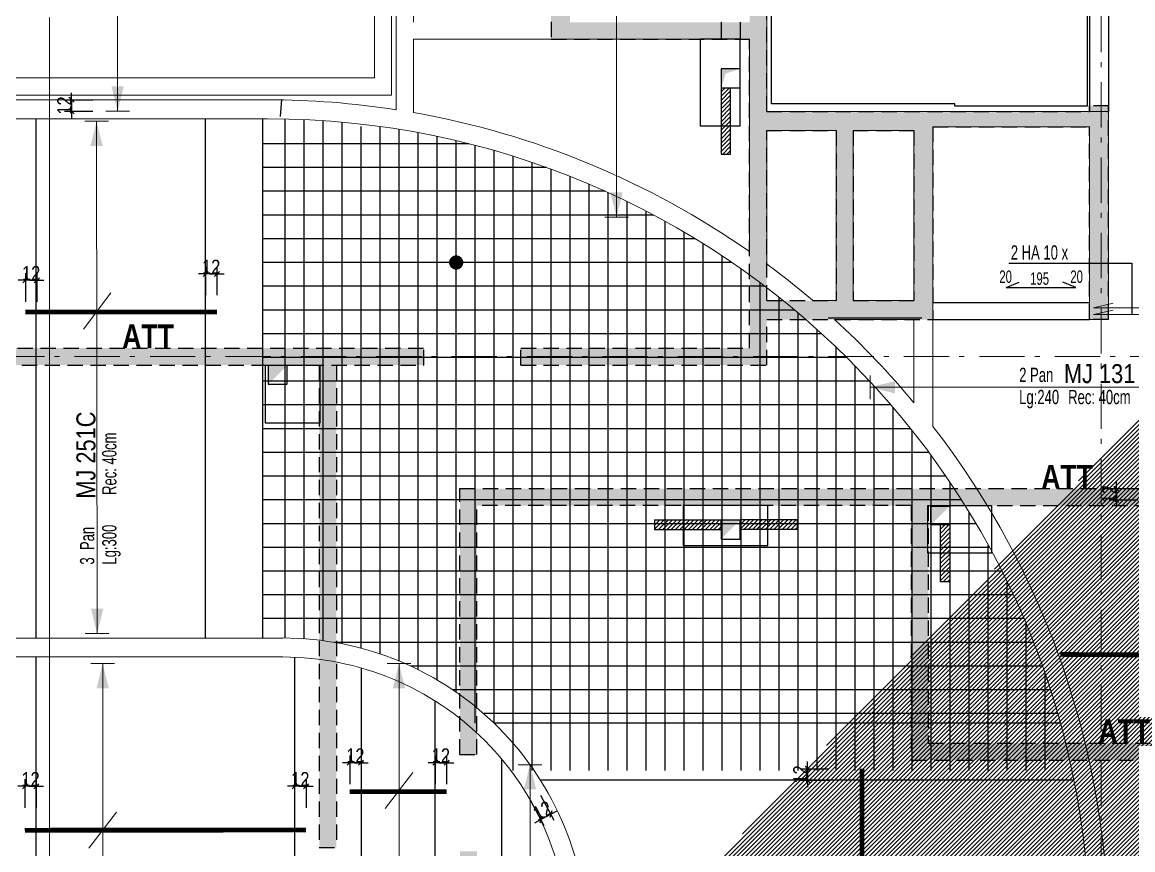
# Model space of a CAD drawing. Header units: centimetres. Extents: x 29921 to 42652, y -19090 to -11306.
# Drawn here: x 37809 to 38978, y -15314 to -14443 of the extents above; entities that cross this region are included whole.
import ezdxf
from ezdxf.enums import TextEntityAlignment as Align

# ---------------------------------------------------------------- set-up
doc = ezdxf.new("R2010")
doc.units = ezdxf.units.CM
doc.header["$LTSCALE"] = 25.4
doc.header["$PDMODE"] = 1
doc.header["$PDSIZE"] = -2
doc.linetypes.add('CACHEX2', pattern=[19.05, 12.7, -6.35])
doc.linetypes.add('Style de ligne -6', pattern=[1.04164, 0.625, -0.20828, 0.06943, -0.13893])
for name, color, linetype in [('01_ARMA_INF', 50, 'Continuous'), ('01_linteaux', 2, 'Continuous'), ('01_murs_sup', 2, 'CACHEX2'), ('01_poch_murs', 253, 'Continuous'), ('01_resv', 32, 'Continuous'), ('01_texte', 230, 'Continuous'), ('AA_COTES', 2, 'Continuous')]:
    doc.layers.add(name, color=color, linetype=linetype)
for name, color, linetype, lineweight in [('01_murs_coup', 5, 'Continuous', 60), ('01_résv', 32, 'Continuous', 9), ('B Général', 7, 'Continuous', 5)]:
    doc.layers.add(name, color=color, linetype=linetype, lineweight=lineweight)
doc.styles.add('PATIO', font='ARIALN.TTF')
doc.styles.add('STYLE2', font='ARIALN.TTF')
doc.styles.add('Titre', font='ariblk.ttf')
doc.dimstyles.new('JB50', dxfattribs={"dimscale": 0.1, "dimtxt": 150, "dimasz": 15, "dimexe": 0.1, "dimexo": 0.1, "dimgap": 0.09, "dimtad": 1, "dimdec": 1, "dimdsep": 46, "dimtxsty": 'STYLE2', "dimblk1": 'BOND_G', "dimblk2": 'BOND_D', "dimsah": 1, "dimcen": 1.5, "dimdle": 0.01, "dimse1": 1, "dimse2": 1, "dimclrd": 4, "dimclre": 2, "dimclrt": 6, "dimazin": 2, "dimtfac": 2.333333, "dimtdec": 1, "dimtix": 1, "dimtmove": 2, "dimatfit": 3, "dimldrblk": 'BOND_G', "dimfxl": 1, "dimtolj": 1, "dimtzin": 0, "dimarcsym": 0})
pattern_1 = [(135, (-1376.8596, -4351.756), (-11.2253202, 9e-16), [7.9375, -7.9375])]

# ---------------------------------------------------------------- blocks, each defined once
blk = doc.blocks.new('BOND_G')
at = {"layer": 'AA_COTES', "color": 0}
for p, q in [((0, -5), (0, 15)), ((5, 0), (-5, 0)), ((1.77, 1.77), (-1.77, -1.77))]:
    blk.add_line(p, q, dxfattribs=at)
blk = doc.blocks.new('BOND_D')
at = {"layer": 'AA_COTES', "color": 0}
for p, q in [((5, 0), (-5, 0)), ((-1.77, -1.77), (1.77, 1.77)), ((0, 5), (0, -15))]:
    blk.add_line(p, q, dxfattribs=at)
blk = doc.blocks.new('*D12')
at = {"color": 4, "lineweight": -2, "transparency": 16777216}
for p, q in [((38960.6, -14932.1), (38960.6, -14930.6)), ((38960.6, -14933.6), (38960.6, -14945.6)), ((38960.6, -14947.1), (38960.6, -14948.6))]:
    blk.add_line(p, q, dxfattribs=at)
at = {"layer": 'Defpoints', "color": 0, "transparency": 16777216}
for p in [(38971.2, -14933.6), (38960.6, -14945.6), (38973.7, -14945.6)]:
    blk.add_point(p, dxfattribs=at)
at = {"color": 4, "lineweight": -2, "transparency": 16777216, "xscale": 1.5, "yscale": 1.5, "zscale": 1.5}
for name, p, rotation in [('BOND_G', (38960.6, -14933.6), 270), ('BOND_D', (38960.6, -14945.6), 90)]:
    blk.add_blockref(name, p, dxfattribs=dict(at, rotation=rotation))
at = {"color": 6, "transparency": 16777216, "insert": (38953.1, -14939.6), "char_height": 15, "attachment_point": 5, "rotation": 90, "style": 'STYLE2'}
blk.add_mtext('\\A1;12', dxfattribs=at)
blk = doc.blocks.new('*D23')
at = {"color": 4, "lineweight": -2, "transparency": 16777216}
for p, q in [((37810.6, -14714.3), (37809.1, -14714.3)), ((37824.1, -14714.3), (37812.1, -14714.3)), ((37825.6, -14714.3), (37827.1, -14714.3))]:
    blk.add_line(p, q, dxfattribs=at)
at = {"layer": 'Defpoints', "color": 0, "transparency": 16777216}
for p in [(37812.1, -14539.4), (37812.1, -14714.3), (37824.1, -14715)]:
    blk.add_point(p, dxfattribs=at)
at = {"color": 4, "lineweight": -2, "transparency": 16777216, "xscale": 1.5, "yscale": 1.5, "zscale": 1.5}
blk.add_blockref('BOND_D', (37812.1, -14714.3), dxfattribs=at)
at = {"color": 4, "lineweight": -2, "transparency": 16777216, "xscale": 1.5, "yscale": 1.5, "zscale": 1.5, "rotation": 180}
blk.add_blockref('BOND_G', (37824.1, -14714.3), dxfattribs=at)
at = {"color": 6, "transparency": 16777216, "insert": (37818.1, -14706.8), "char_height": 15, "attachment_point": 5, "style": 'STYLE2'}
blk.add_mtext('\\A1;12', dxfattribs=at)
blk = doc.blocks.new('*D24')
at = {"color": 4, "lineweight": -2, "transparency": 16777216}
for p, q in [((37810, -15247.1), (37808.5, -15247.1)), ((37823.5, -15247.1), (37811.5, -15247.1)), ((37825, -15247.1), (37826.5, -15247.1))]:
    blk.add_line(p, q, dxfattribs=at)
at = {"layer": 'Defpoints', "color": 0, "transparency": 16777216}
for p in [(37811.5, -15072.3), (37811.5, -15247.1), (37823.5, -15247.8)]:
    blk.add_point(p, dxfattribs=at)
at = {"color": 4, "lineweight": -2, "transparency": 16777216, "xscale": 1.5, "yscale": 1.5, "zscale": 1.5}
blk.add_blockref('BOND_D', (37811.5, -15247.1), dxfattribs=at)
at = {"color": 4, "lineweight": -2, "transparency": 16777216, "xscale": 1.5, "yscale": 1.5, "zscale": 1.5, "rotation": 180}
blk.add_blockref('BOND_G', (37823.5, -15247.1), dxfattribs=at)
at = {"color": 6, "transparency": 16777216, "insert": (37817.5, -15239.6), "char_height": 15, "attachment_point": 5, "style": 'STYLE2'}
blk.add_mtext('\\A1;12', dxfattribs=at)
blk = doc.blocks.new('*D25')
at = {"color": 4, "lineweight": -2, "transparency": 16777216}
for p, q in [((38094, -15247.1), (38092.5, -15247.1)), ((38107.5, -15247.1), (38095.5, -15247.1)), ((38109, -15247.1), (38110.5, -15247.1))]:
    blk.add_line(p, q, dxfattribs=at)
at = {"layer": 'Defpoints', "color": 0, "transparency": 16777216}
for p in [(38107.5, -15072.1), (38095.5, -15247.1), (38095.5, -15254.4)]:
    blk.add_point(p, dxfattribs=at)
at = {"color": 4, "lineweight": -2, "transparency": 16777216, "xscale": 1.5, "yscale": 1.5, "zscale": 1.5}
blk.add_blockref('BOND_D', (38095.5, -15247.1), dxfattribs=at)
at = {"color": 4, "lineweight": -2, "transparency": 16777216, "xscale": 1.5, "yscale": 1.5, "zscale": 1.5, "rotation": 180}
blk.add_blockref('BOND_G', (38107.5, -15247.1), dxfattribs=at)
at = {"color": 6, "transparency": 16777216, "insert": (38101.5, -15239.6), "char_height": 15, "attachment_point": 5, "style": 'STYLE2'}
blk.add_mtext('\\A1;12', dxfattribs=at)
blk = doc.blocks.new('*D47')
at = {"color": 4, "lineweight": -2, "transparency": 16777216}
for p, q in [((37860.6, -14522.7), (37860.6, -14521.2)), ((37860.6, -14524.2), (37860.6, -14536.2)), ((37860.6, -14537.7), (37860.6, -14539.2))]:
    blk.add_line(p, q, dxfattribs=at)
at = {"layer": 'Defpoints', "color": 0, "transparency": 16777216}
for p in [(37885.6, -14524.2), (37860.6, -14536.2), (37896.7, -14536.2)]:
    blk.add_point(p, dxfattribs=at)
at = {"color": 4, "lineweight": -2, "transparency": 16777216, "xscale": 1.5, "yscale": 1.5, "zscale": 1.5}
for name, p, rotation in [('BOND_G', (37860.6, -14524.2), 270), ('BOND_D', (37860.6, -14536.2), 90)]:
    blk.add_blockref(name, p, dxfattribs=dict(at, rotation=rotation))
at = {"color": 6, "transparency": 16777216, "insert": (37853.1, -14530.2), "char_height": 15, "attachment_point": 5, "rotation": 90, "style": 'STYLE2'}
blk.add_mtext('\\A1;12', dxfattribs=at)
blk = doc.blocks.new('*D89')
at = {"color": 4, "lineweight": -2, "transparency": 16777216}
for p, q in [((38635.5, -15227.1), (38635.5, -15225.6)), ((38635.5, -15228.6), (38635.5, -15240.6)), ((38635.5, -15242.1), (38635.5, -15243.6))]:
    blk.add_line(p, q, dxfattribs=at)
at = {"layer": 'Defpoints', "color": 0, "transparency": 16777216}
for p in [(38692.7, -15228.6), (38635.5, -15240.6), (38692.7, -15240.6)]:
    blk.add_point(p, dxfattribs=at)
at = {"color": 4, "lineweight": -2, "transparency": 16777216, "xscale": 1.5, "yscale": 1.5, "zscale": 1.5}
for name, p, rotation in [('BOND_G', (38635.5, -15228.6), 270), ('BOND_D', (38635.5, -15240.6), 90)]:
    blk.add_blockref(name, p, dxfattribs=dict(at, rotation=rotation))
at = {"color": 6, "transparency": 16777216, "insert": (38627.9, -15234.6), "char_height": 15, "attachment_point": 5, "rotation": 90, "style": 'STYLE2'}
blk.add_mtext('\\A1;12', dxfattribs=at)
blk = doc.blocks.new('*D91')
at = {"color": 4, "lineweight": -2, "transparency": 16777216}
for p, q in [((38354.7, -15282.2), (38365.3, -15276.5)), ((38366.6, -15275.8), (38367.9, -15275.1)), ((38353.4, -15282.9), (38352, -15283.6))]:
    blk.add_line(p, q, dxfattribs=at)
at = {"layer": 'Defpoints', "color": 0, "transparency": 16777216}
for p in [(38358.8, -15264.4), (38348.2, -15270.1), (38365.3, -15276.5)]:
    blk.add_point(p, dxfattribs=at)
at = {"color": 4, "lineweight": -2, "transparency": 16777216, "xscale": 1.5, "yscale": 1.5, "zscale": 1.5}
for name, p, rotation in [('BOND_D', (38365.3, -15276.5), 208.0291466575896), ('BOND_G', (38354.7, -15282.2), 28.0291466575896)]:
    blk.add_blockref(name, p, dxfattribs=dict(at, rotation=rotation))
at = {"color": 6, "transparency": 16777216, "insert": (38356.4, -15272.7), "char_height": 15, "attachment_point": 5, "rotation": 28.0291, "style": 'STYLE2'}
blk.add_mtext('\\A1;12', dxfattribs=at)
blk = doc.blocks.new('*D93')
at = {"color": 4, "lineweight": -2, "transparency": 16777216}
for p, q in [((38152, -15222.2), (38150.5, -15222.2)), ((38165.5, -15222.2), (38153.5, -15222.2)), ((38167, -15222.2), (38168.5, -15222.2))]:
    blk.add_line(p, q, dxfattribs=at)
at = {"layer": 'Defpoints', "color": 0, "transparency": 16777216}
for p in [(38153.5, -15047.3), (38153.5, -15222.2), (38165.5, -15222.9)]:
    blk.add_point(p, dxfattribs=at)
at = {"color": 4, "lineweight": -2, "transparency": 16777216, "xscale": 1.5, "yscale": 1.5, "zscale": 1.5}
blk.add_blockref('BOND_D', (38153.5, -15222.2), dxfattribs=at)
at = {"color": 4, "lineweight": -2, "transparency": 16777216, "xscale": 1.5, "yscale": 1.5, "zscale": 1.5, "rotation": 180}
blk.add_blockref('BOND_G', (38165.5, -15222.2), dxfattribs=at)
at = {"color": 6, "transparency": 16777216, "insert": (38159.5, -15214.7), "char_height": 15, "attachment_point": 5, "style": 'STYLE2'}
blk.add_mtext('\\A1;12', dxfattribs=at)
blk = doc.blocks.new('*D94')
at = {"color": 4, "lineweight": -2, "transparency": 16777216}
for p, q in [((38242, -15222.2), (38240.5, -15222.2)), ((38255.5, -15222.2), (38243.5, -15222.2)), ((38257, -15222.2), (38258.5, -15222.2))]:
    blk.add_line(p, q, dxfattribs=at)
at = {"layer": 'Defpoints', "color": 0, "transparency": 16777216}
for p in [(38243.5, -15222.2), (38243.5, -15227.5), (38255.5, -15227.5)]:
    blk.add_point(p, dxfattribs=at)
at = {"color": 4, "lineweight": -2, "transparency": 16777216, "xscale": 1.5, "yscale": 1.5, "zscale": 1.5}
blk.add_blockref('BOND_D', (38243.5, -15222.2), dxfattribs=at)
at = {"color": 4, "lineweight": -2, "transparency": 16777216, "xscale": 1.5, "yscale": 1.5, "zscale": 1.5, "rotation": 180}
blk.add_blockref('BOND_G', (38255.5, -15222.2), dxfattribs=at)
at = {"color": 6, "transparency": 16777216, "insert": (38249.5, -15214.7), "char_height": 15, "attachment_point": 5, "style": 'STYLE2'}
blk.add_mtext('\\A1;12', dxfattribs=at)
blk = doc.blocks.new('*D103')
at = {"color": 4, "lineweight": -2, "transparency": 16777216}
for p, q in [((38000.2, -14707.6), (37998.7, -14707.6)), ((38013.7, -14707.6), (38001.7, -14707.6)), ((38015.2, -14707.6), (38016.7, -14707.6))]:
    blk.add_line(p, q, dxfattribs=at)
at = {"layer": 'Defpoints', "color": 0, "transparency": 16777216}
for p in [(38001.7, -14707.6), (38001.7, -14708.6), (38013.7, -14708.6)]:
    blk.add_point(p, dxfattribs=at)
at = {"color": 4, "lineweight": -2, "transparency": 16777216, "xscale": 1.5, "yscale": 1.5, "zscale": 1.5}
blk.add_blockref('BOND_D', (38001.7, -14707.6), dxfattribs=at)
at = {"color": 4, "lineweight": -2, "transparency": 16777216, "xscale": 1.5, "yscale": 1.5, "zscale": 1.5, "rotation": 180}
blk.add_blockref('BOND_G', (38013.7, -14707.6), dxfattribs=at)
at = {"color": 6, "transparency": 16777216, "insert": (38007.7, -14700.1), "char_height": 15, "attachment_point": 5, "style": 'STYLE2'}
blk.add_mtext('\\A1;12', dxfattribs=at)

msp = doc.modelspace()

# ---------------------------------------------------------------- hatches: boundary and pattern name
at = {"layer": '01_murs_sup'}
h = msp.add_hatch(dxfattribs=at)
h.set_pattern_fill('DASH', color=256, scale=2.5, angle=135)
h.set_pattern_definition(pattern_1)
h.paths.add_polyline_path([(38178.58, -13671.44), (38173.7, -13656.19, 0.053996), (37933.23, -13774.64), (37942.35, -13787.8, -0.0537335)])
h.paths.add_polyline_path([(37779.47, -13911.19, -0.0212749), (37860.14, -13844.74), (37851.02, -13831.57, 0.0228439), (37763.47, -13904.08), (37763.47, -14117.54), (37779.47, -14117.54)])
h.paths.add_polyline_path([(39133.48, -13581.57), (38657.44, -13581.57), (38657.44, -13597.57), (39117.48, -13597.57), (39117.48, -13641.58), (39133.48, -13641.58)])
h.paths.add_polyline_path([(39446.48, -13976.58), (39133.48, -13976.58), (39133.48, -13941.58), (39117.48, -13941.58), (39117.48, -14377.56), (39069.48, -14377.56), (39069.48, -14397.56), (39117.48, -14397.56), (39117.48, -14785.56), (39082.48, -14785.56), (39082.48, -14803.56), (39495.48, -14803.56), (39495.48, -14785.56), (39135.47, -14785.56), (39135.47, -13992.58), (39430.48, -13992.58), (39430.48, -14049.58), (39446.48, -14049.58)])
h = msp.add_hatch(dxfattribs=at)
h.set_pattern_fill('DASH', color=256, scale=2.5, angle=135)
h.set_pattern_definition(pattern_1)
h.paths.add_polyline_path([(38385.48, -13615.73, -0.0351438), (38557.04, -13597.57), (38557.04, -13590.51), (38556.88, -13581.57, 0.0587084), (38268.95, -13625.72), (38273.83, -13640.97, -0.0191623), (38365.48, -13619.45), (38365.48, -14460.51), (38574.48, -14460.51), (38574.48, -14785.56), (38333.48, -14785.56), (38333.48, -14803.56), (38592.48, -14803.56), (38592.48, -14755.56), (38767.48, -14755.56), (38767.48, -14552.56), (38932.48, -14552.56), (38932.48, -14755.56), (38952.48, -14755.56), (38952.48, -14530.56), (38932.48, -14530.56), (38932.48, -14536.56), (38592.48, -14536.56), (38592.48, -14196.56), (38932.48, -14196.56), (38932.48, -14397.56), (38967.48, -14397.56), (38967.48, -14377.56), (38952.48, -14377.56), (38952.48, -14176.56), (38574.48, -14176.56), (38574.48, -14442.51), (38385.48, -14442.51)])
h.paths.add_polyline_path([(38665.48, -14556.56), (38665.48, -14735.56), (38592.48, -14735.56), (38592.48, -14556.56)], flags=16)
h.paths.add_polyline_path([(38747.48, -14556.56), (38747.48, -14735.56), (38683.48, -14735.56), (38683.48, -14556.56)], flags=16)
h.paths.add_polyline_path([(39519.48, -14176.56), (39446.48, -14176.56), (39446.48, -14149.58), (39430.48, -14149.58), (39430.48, -14192.56), (39519.48, -14192.56)])
h.paths.add_polyline_path([(39794.48, -14176.56), (39619.48, -14176.56), (39619.48, -14192.56), (39794.48, -14192.56)], flags=17)
h.paths.add_polyline_path([(40140.48, -13976.56), (40124.48, -13976.56), (40124.48, -14176.56), (39994.48, -14176.56), (39994.48, -14192.56), (40124.48, -14192.56), (40124.48, -14785.56), (39597.48, -14785.56), (39597.48, -14803.56), (40140.48, -14803.56)])
h = msp.add_hatch(dxfattribs=at)
h.set_pattern_fill('DASH', color=256, scale=2.5, angle=135)
h.set_pattern_definition(pattern_1)
h.paths.add_polyline_path([(37779.47, -14417.54), (37763.47, -14417.54), (37763.47, -14517.54), (37779.47, -14517.54)])
h.paths.add_polyline_path([(37779.47, -14617.54), (37763.47, -14617.54), (37763.47, -14785.56), (37330.68, -14785.56), (37379.44, -14623.13), (37364.11, -14618.53), (37274.08, -14918.45), (37289.41, -14923.05), (37325.28, -14803.56), (37453.44, -14803.56), (37469.44, -14803.56), (38121.48, -14803.56), (38121.48, -15311.56), (38139.48, -15311.56), (38139.48, -14803.56), (38231.48, -14803.56), (38231.48, -14785.56), (37779.47, -14785.56)])
h = msp.add_hatch(dxfattribs=at)
h.set_pattern_fill('DASH', color=256, scale=2.5, angle=135)
h.set_pattern_definition(pattern_1)
h.paths.add_polyline_path([(39364.88, -14933.56), (38269.48, -14933.56), (38269.48, -15213.56), (38287.48, -15213.56), (38287.48, -14951.56), (38744.48, -14951.56), (38744.48, -15219.56), (39117.48, -15219.56), (39117.48, -15544.56), (39054.48, -15544.56), (39054.48, -15560.56), (39117.48, -15560.56), (39117.48, -15768.57), (39133.48, -15768.57), (39133.48, -15560.56), (39341.48, -15560.56), (39341.48, -15544.56), (39135.48, -15544.56), (39135.48, -15201.56), (38762.48, -15201.56), (38762.48, -14951.56), (39364.88, -14951.56)])
h.paths.add_polyline_path([(38287.48, -15315.56), (38269.48, -15315.56), (38269.48, -15857.46), (38139.48, -15857.46), (38139.48, -15820.56), (38121.48, -15820.56), (38121.48, -15875.46), (38269.48, -15875.46), (38269.48, -16233.54), (38076.48, -16233.8), (38076.48, -16249.8), (38269.48, -16249.54), (38269.48, -16509.54), (38856.48, -16509.54), (38856.48, -16293.56), (38840.48, -16293.56), (38840.48, -16493.54), (38287.48, -16493.54)])
h.paths.add_polyline_path([(38856.48, -15560.56), (38954.48, -15560.56), (38954.48, -15544.56), (38840.48, -15544.56), (38745.95, -15544.56), (38745.95, -15560.56), (38840.48, -15560.56), (38840.48, -15593.56), (38856.48, -15593.56)], flags=17)
at = {"layer": '01_résv'}
h = msp.add_hatch(dxfattribs=at)
h.set_pattern_fill('ANSI31', color=256)
h.set_pattern_definition([(45, (33932.1135, -19078.7956), (-2.245064, 2.245064), [])])
h.paths.add_polyline_path([(40172.39, -15042.56), (40172.39, -15072.59), (40182.39, -15072.59), (40182.39, -15042.62)], flags=17)
h.paths.add_polyline_path([(38544.12, -14511.48), (38544.12, -14581.48), (38554.12, -14581.48), (38554.12, -14511.48)])
h.paths.add_polyline_path([(38775.31, -14971.93), (38775.71, -15031.93), (38785.71, -15031.93), (38785.31, -14971.93)], flags=17)
h.paths.add_polyline_path([(38544.85, -14966.84), (38474.85, -14966.84), (38474.85, -14976.84), (38544.85, -14976.84)], flags=17)
h.paths.add_polyline_path([(38564.85, -14966.84), (38624.85, -14966.84), (38624.85, -14976.84), (38564.85, -14976.84)], flags=17)
h.paths.add_polyline_path([(37763.92, -15769.56), (37763.92, -15709.56), (37773.92, -15709.56), (37773.92, -15769.56)], flags=17)
h.paths.add_polyline_path([(38495.18, -14432.47), (38435.18, -14432.47), (38435.18, -14422.47), (38495.18, -14422.47)])
edge = h.paths.add_edge_path()
edge.add_line((40778.06, -15120.54), (40818.06, -15120.54))
edge.add_line((40818.06, -15120.54), (40846.67, -15148.83))
edge.add_line((40846.67, -15148.83), (40849.82, -15145.68))
edge.add_line((40849.82, -15145.68), (40853.18, -15142.31))
edge.add_line((40853.18, -15142.31), (40853.74, -15141.76))
edge.add_line((40853.74, -15141.76), (40819.08, -15107.1))
edge.add_line((40778.4, -15120.54), (40778.4, -15110.54))
edge.add_line((40778.4, -15110.54), (40822.52, -15110.54))
edge.add_line((40170.1, -14687.41), (40170, -14687.41))
edge.add_line((40170, -14687.41), (40170.02, -14664.36))
edge.add_line((40170.02, -14664.36), (40180.02, -14664.36))
edge.add_line((40180.02, -14664.36), (40180.12, -14694.4))
edge.add_line((40180.12, -14694.4), (40170, -14694.34))
edge.add_line((39147.25, -14687.41), (39147.15, -14687.41))
edge.add_line((39147.15, -14687.41), (39147.15, -14657.41))
edge.add_line((39147.15, -14657.41), (39157.15, -14657.41))
edge.add_line((39157.15, -14657.41), (39157.15, -14687.41))
edge.add_line((39157.15, -14687.41), (39147.15, -14687.41))
edge.add_line((37455.95, -16464.54), (37539.35, -16464.56))
edge.add_line((37539.35, -16464.56), (37539.75, -16474.52))
edge.add_line((37539.75, -16474.52), (37459.74, -16474.5))
edge.add_line((37459.74, -16474.5), (37459.34, -16467.9))
h.paths.add_polyline_path([(40853.92, -14589.64), (40846.85, -14582.57), (40818.16, -14610.86), (40778.16, -14610.86), (40778.16, -14620.86), (40822.3, -14620.86)])

# ---------------------------------------------------------------- linework, layer by layer
at = {"layer": '01_ARMA_INF', "linetype": 'Continuous', "lineweight": 0, "const_width": 5, "flags": 128}
for points in [[(37812.13, -14747.77), (38013.73, -14747.66)], [(38901.44, -15108.22), (39129.48, -15109.54)], [(38692.75, -15521.52), (38692.72, -15228.59)], [(38153.48, -15252.69), (38255.48, -15252.63)], [(37811.46, -15293.32), (38107.48, -15293.18)]]:
    msp.add_lwpolyline(points, dxfattribs=at)
at = {"layer": '01_linteaux'}
for p, q in [((38932.48, -14403.56), (38932.48, -14536.56)), ((38952.48, -14403.56), (38952.48, -14536.56)), ((37823.46, -15090.92), (37823.46, -14544.23)), ((38001.73, -15090.67), (38001.73, -14544.23)), ((38061.73, -14543.76), (38061.73, -15090.45)), ((38767.48, -14737.56), (38932.48, -14737.56)), ((38767.48, -14755.56), (38932.48, -14755.56)), ((37823.46, -15542.56), (37823.46, -15110.92)), ((38095.48, -15111.16), (38095.48, -15542.56)), ((38165.48, -15122.35), (38165.48, -15542.56)), ((38243.48, -15542.56), (38243.48, -15157.16)), ((38901.58, -15180.56), (38305.58, -15180.56)), ((38313.48, -15542.56), (38313.48, -15218.32)), ((38915.78, -15240.56), (38354.35, -15240.56))]:
    msp.add_line(p, q, dxfattribs=at)
at = {"layer": '01_linteaux', "linetype": 'Continuous', "flags": 128}
msp.add_lwpolyline([(38790.48, -14531.06), (38790.48, -14528.31), (38597.48, -14528.31), (38597.48, -14201.56), (38927.23, -14201.56), (38927.23, -14397.21), (38929.98, -14397.21), (38929.98, -14531.06)], close=True, dxfattribs=at)
at = {"layer": '01_murs_coup', "linetype": 'Continuous', "lineweight": 18}
for p, q in [((38220.51, -14442.51), (38220.51, -14060.23)), ((38220.51, -14442.51), (38220.51, -14060.23)), ((38197.46, -14083.23), (38197.46, -14519.23)), ((38202.51, -14534.66), (38202.51, -14078.23)), ((38179.46, -14101.23), (38179.46, -14501.23)), ((38592.48, -14536.56), (38592.48, -14196.56)), ((38220.51, -14460.51), (38574.48, -14460.51)), ((38220.51, -14534.57), (38220.51, -14460.51)), ((38220.51, -14537.64), (38220.51, -14460.51)), ((38574.48, -14684.09), (38574.48, -14460.51)), ((38179.46, -14501.23), (37779.46, -14501.23)), ((38197.46, -14519.23), (37763.46, -14519.23)), ((38066.98, -14524.23), (37763.46, -14524.23)), ((38066.98, -14544.23), (37783.46, -14544.23)), ((38592.48, -14536.56), (38952.48, -14536.56)), ((38952.48, -14755.56), (38952.48, -14536.56)), ((38767.48, -14552.56), (38767.48, -14868.06)), ((38767.48, -14552.56), (38932.48, -14552.56)), ((38932.48, -14755.56), (38932.48, -14552.56)), ((38592.48, -14697.02), (38592.48, -14556.56)), ((38592.48, -14556.56), (38665.53, -14556.56)), ((38665.53, -14556.56), (38665.53, -14735.56)), ((38683.53, -14556.56), (38747.48, -14556.56)), ((38683.53, -14556.56), (38683.53, -14735.56)), ((38747.48, -14556.56), (38747.48, -14735.56)), ((38641.09, -14735.56), (38665.53, -14735.56)), ((38641.09, -14735.56), (38665.53, -14735.56)), ((38683.53, -14735.56), (38747.48, -14735.56)), ((38683.53, -14735.56), (38747.48, -14735.56)), ((38663.78, -14755.56), (38747.48, -14755.56)), ((38747.48, -14755.56), (38747.48, -14843.14)), ((38932.48, -14755.56), (38952.48, -14755.56)), ((38083.16, -15090.92), (37783.46, -15090.92)), ((38083.16, -15110.92), (37644.43, -15110.92))]:
    msp.add_line(p, q, dxfattribs=at)
for centre, radius, start, end in [((38066.98, -15409.73), 885.5, 81.19582, 90), ((38066.98, -15409.73), 865.5, 0, 90), ((38066.98, -15409.73), 885.5, 55.0317, 80.01528), ((38066.98, -15409.73), 885.5, 49.5831, 53.59773), ((38066.98, -15409.73), 885.5, 39.78116, 47.62597), ((38066.98, -15409.73), 885.5, 0, 37.71342), ((38083.21, -15411.17), 320.26, 359.7314, 90.00782), ((38083.21, -15411.17), 300.26, 359.72104, 90.00834)]:
    msp.add_arc(centre, radius, start, end, dxfattribs=at)
at = {"layer": '01_murs_sup', "ltscale": 0.05}
for p, q in [((38365.48, -13619.45), (38365.48, -14460.51)), ((38592.48, -14536.56), (38592.48, -14196.56)), ((38365.48, -14460.51), (38574.48, -14460.51)), ((38574.48, -14785.56), (38574.48, -14460.51)), ((38952.48, -14530.56), (38932.48, -14530.56)), ((38932.48, -14536.56), (38932.48, -14530.56)), ((38952.48, -14755.56), (38952.48, -14530.56)), ((38592.48, -14536.56), (38932.48, -14536.56)), ((38767.48, -14552.56), (38767.48, -14755.56)), ((38767.48, -14552.56), (38767.48, -14755.56)), ((38767.48, -14552.56), (38932.48, -14552.56)), ((38932.48, -14755.56), (38932.48, -14552.56)), ((38592.48, -14556.56), (38665.48, -14556.56)), ((38592.48, -14735.56), (38592.48, -14556.56)), ((38665.48, -14556.56), (38665.48, -14735.56)), ((38683.48, -14556.56), (38747.48, -14556.56)), ((38683.48, -14556.56), (38683.48, -14735.56)), ((38747.48, -14556.56), (38747.48, -14735.56)), ((38592.48, -14735.56), (38665.48, -14735.56)), ((38683.48, -14735.56), (38747.48, -14735.56)), ((38592.48, -14803.56), (38592.48, -14755.56)), ((38592.48, -14755.56), (38767.48, -14755.56)), ((38952.48, -14755.56), (38932.48, -14755.56)), ((37779.47, -14785.56), (38231.48, -14785.56)), ((38231.48, -14803.56), (38231.48, -14785.56)), ((38333.48, -14785.56), (38574.48, -14785.56)), ((38333.48, -14803.56), (38333.48, -14785.56)), ((37469.44, -14803.56), (38121.48, -14803.56)), ((38061.73, -14803.56), (38231.48, -14803.56)), ((38121.48, -14803.56), (38121.48, -15311.56)), ((38121.48, -14803.56), (38121.48, -15311.56)), ((38139.48, -14803.56), (38139.48, -15311.56)), ((38139.48, -14803.56), (38139.48, -15311.56)), ((38333.48, -14803.56), (38592.48, -14803.56)), ((38269.48, -14933.56), (39364.88, -14933.56)), ((38269.48, -15213.56), (38269.48, -14933.56)), ((38287.48, -15213.56), (38287.48, -14951.56)), ((38744.48, -14951.56), (38287.48, -14951.56)), ((38744.48, -14951.56), (38744.48, -15219.56)), ((38762.48, -14951.56), (38762.48, -15201.56)), ((38762.48, -14951.56), (39364.88, -14951.56)), ((38762.48, -14951.56), (39364.88, -14951.56)), ((38762.48, -15201.56), (39135.48, -15201.56)), ((38269.48, -15213.56), (38287.48, -15213.56)), ((38744.48, -15219.56), (39117.48, -15219.56)), ((38121.48, -15311.56), (38139.48, -15311.56))]:
    msp.add_line(p, q, dxfattribs=at)
at = {"layer": '01_poch_murs'}
for p, q in [((38085.58, -15090.93), (38085.58, -14544.43)), ((38105.58, -15091.7), (38105.58, -14545.09)), ((38125.58, -15093.73), (38125.58, -14546.22)), ((38145.58, -15097.05), (38145.58, -14547.81)), ((38165.58, -15101.69), (38165.58, -14552.39)), ((38185.58, -15107.72), (38185.58, -14552.39)), ((38205.58, -15115.22), (38205.58, -14555.4)), ((38225.58, -15124.3), (38225.58, -14558.88)), ((38245.58, -15135.13), (38245.58, -14562.86)), ((38265.58, -15147.91), (38265.58, -14567.32)), ((38278.82, -14570.56), (38061.73, -14570.56)), ((38285.58, -15180.7), (38285.58, -14572.29)), ((38305.58, -15180.7), (38305.58, -14577.77)), ((38325.58, -15230.56), (38325.58, -14583.77)), ((38345.58, -15230.56), (38345.58, -14590.29)), ((38360.6, -14595.56), (38061.73, -14595.56)), ((38365.58, -15230.56), (38365.58, -14597.37)), ((38385.58, -15230.56), (38385.58, -14605)), ((38405.58, -15230.56), (38405.58, -14613.21)), ((38422.36, -14620.56), (38061.73, -14620.56)), ((38425.58, -15230.56), (38425.58, -14622.01)), ((38445.58, -15230.56), (38445.58, -14631.43)), ((38473.34, -14645.56), (38061.73, -14645.56)), ((38465.58, -15230.56), (38465.58, -14641.48)), ((38485.58, -15230.56), (38485.58, -14652.19)), ((38517.21, -14670.56), (38061.73, -14670.56)), ((38505.58, -15230.56), (38505.58, -14663.59)), ((38525.58, -15230.56), (38525.58, -14675.71)), ((38555.9, -14695.56), (38061.73, -14695.56)), ((38545.58, -15230.56), (38545.58, -14688.6)), ((38565.58, -15230.56), (38565.58, -14702.28)), ((38585.58, -15230.56), (38585.58, -14716.8)), ((38590.55, -14720.56), (38061.73, -14720.56)), ((38605.58, -15230.56), (38605.58, -14732.23)), ((38621.92, -14745.56), (38061.73, -14745.56)), ((38625.58, -15230.56), (38625.58, -14748.63)), ((38645.58, -15230.56), (38645.58, -14766.06)), ((38650.54, -14770.56), (38061.73, -14770.56)), ((38665.58, -15230.56), (38665.58, -14784.61)), ((38676.8, -14795.56), (38061.73, -14795.56)), ((38685.58, -15230.56), (38685.58, -14804.4)), ((38700.98, -14820.56), (38061.73, -14820.56)), ((38705.58, -15230.56), (38705.58, -14825.54)), ((38723.33, -14845.56), (38061.73, -14845.56)), ((38725.58, -15230.56), (38725.58, -14848.18)), ((38744.02, -14870.56), (38061.73, -14870.56)), ((38745.58, -15230.56), (38745.58, -14872.52)), ((38763.19, -14895.56), (38061.73, -14895.56)), ((38765.58, -15230.56), (38765.58, -14898.8)), ((38780.98, -14920.56), (38061.73, -14920.56)), ((38785.58, -15230.56), (38785.58, -14927.33)), ((38797.48, -14945.56), (38061.73, -14945.56)), ((38805.58, -15230.56), (38805.58, -14958.55)), ((38812.78, -14970.56), (38061.73, -14970.56)), ((38826.94, -14995.56), (38061.73, -14995.56)), ((38825.58, -15230.56), (38825.58, -14993.05)), ((38840.05, -15020.56), (38061.73, -15020.56)), ((38845.58, -15230.56), (38845.58, -15031.74)), ((38852.13, -15045.56), (38061.73, -15045.56)), ((38863.25, -15070.56), (38061.73, -15070.56)), ((38865.58, -15230.56), (38865.58, -15076.07)), ((38873.44, -15095.56), (38137.52, -15095.56)), ((38882.74, -15120.56), (38217.77, -15120.56)), ((38885.58, -15230.56), (38885.58, -15128.69)), ((38891.17, -15145.56), (38262.13, -15145.56)), ((38898.77, -15170.56), (38294.55, -15170.56))]:
    msp.add_line(p, q, dxfattribs=at)
at = {"layer": '01_resv'}
for p, q in [((38544.48, -14442.51), (38544.48, -14460.51)), ((38564.48, -14442.51), (38564.48, -14460.51)), ((38564.52, -14491.48), (38544.52, -14491.48)), ((38544.52, -14491.48), (38544.52, -14511.48)), ((38564.52, -14511.48), (38564.52, -14491.48)), ((38544.52, -14511.48), (38564.52, -14511.48)), ((38544.52, -14511.48), (38544.52, -14581.48)), ((38554.52, -14581.48), (38554.52, -14511.48)), ((38544.52, -14581.48), (38554.52, -14581.48)), ((38067.51, -14803.8), (38067.51, -14823.8)), ((38067.51, -14803.8), (38087.51, -14803.8)), ((38087.51, -14823.8), (38087.51, -14803.8)), ((38067.51, -14823.8), (38087.51, -14823.8)), ((38765.41, -14951.93), (38785.41, -14951.93)), ((38765.41, -14971.93), (38765.41, -14951.93)), ((38785.41, -14951.93), (38785.41, -14971.93)), ((38474.45, -14966.64), (38474.45, -14976.64)), ((38474.45, -14966.64), (38544.45, -14966.64)), ((38474.45, -14976.64), (38544.45, -14976.64)), ((38544.45, -14966.93), (38544.45, -14986.93)), ((38564.45, -14966.93), (38544.45, -14966.93)), ((38544.45, -14976.64), (38544.45, -14966.93)), ((38624.45, -14966.64), (38564.45, -14966.64)), ((38564.45, -14986.93), (38564.45, -14966.93)), ((38564.45, -14976.64), (38564.45, -14966.93)), ((38624.45, -14976.64), (38564.45, -14976.64)), ((38624.45, -14966.93), (38624.45, -14976.64)), ((38785.41, -14971.93), (38765.41, -14971.93)), ((38775.41, -15031.93), (38775.41, -14971.93)), ((38785.41, -14971.93), (38785.41, -15031.93)), ((38544.45, -14986.93), (38564.45, -14986.93)), ((38785.41, -15031.93), (38775.41, -15031.93))]:
    msp.add_line(p, q, dxfattribs=at)
at = {"layer": '01_resv', "ltscale": 3}
msp.add_line((38081.54, -14523.73), (38080.29, -14541.69), dxfattribs=at)
at = {"layer": '01_resv'}
for points in [[(38522.48, -14551.51), (38564.48, -14551.51), (38564.48, -14460.51), (38522.48, -14460.51)], [(38064.95, -14803.58), (38121.95, -14803.56), (38121.96, -14864.56), (38064.95, -14864.56)], [(38504.55, -14993.56), (38593.55, -14993.56), (38593.55, -14951.56), (38504.55, -14951.56)], [(38762.23, -14951.56), (38829.2, -14951.56), (38829.2, -15001.56), (38762.23, -15001.56)]]:
    msp.add_lwpolyline(points, close=True, dxfattribs=at)
for points in [[(38544.48, -14442.51), (38544.48, -14460.51), (38564.48, -14460.51), (38564.48, -14442.51)], [(38544.52, -14511.48), (38544.52, -14491.48), (38549.42, -14496.57)], [(38544.52, -14491.48), (38564.52, -14491.48), (38549.42, -14496.57)], [(38067.51, -14823.8), (38067.51, -14803.8), (38087.51, -14803.8)], [(38765.41, -14971.93), (38765.41, -14951.93), (38785.41, -14951.93)], [(38544.45, -14986.93), (38544.45, -14966.93), (38564.45, -14966.93)]]:
    msp.add_solid(points, dxfattribs=at)
at = {"layer": '01_résv'}
msp.add_line((37837.48, -14437.71), (37837.48, -16537.71), dxfattribs=at)
at = {"layer": '01_texte', "linetype": 'Continuous', "lineweight": 0}
for p, q in [((37909.16, -14536.23), (37909.16, -14066.23)), ((38434.4, -14647.82), (38434.4, -14176.56)), ((37896.68, -14536.23), (37921.64, -14536.23)), ((37874.48, -14546.86), (37899.44, -14546.86)), ((37887.57, -15086.25), (37886.96, -14546.86)), ((38421.92, -14647.82), (38446.88, -14647.82)), ((37873.12, -14765.6), (37902.12, -14727.53)), ((38936.35, -14743.11), (38957.14, -14738.48)), ((38936.35, -14743.11), (39131.93, -14743.11)), ((38936.35, -14750.19), (38957.14, -14745.56)), ((38936.35, -14750.19), (39131.93, -14750.19)), ((38701.38, -14814.38), (38701.38, -14839.34)), ((39115.72, -14826.86), (38701.38, -14826.86)), ((37875.09, -15086.25), (37900.05, -15086.25)), ((37880.93, -15117.8), (37905.89, -15117.8)), ((37893.41, -15538.66), (37893.41, -15117.8)), ((38192.91, -15117.8), (38217.87, -15117.8)), ((38205.39, -15538.66), (38205.39, -15117.8)), ((38190.88, -15270.52), (38219.89, -15232.45)), ((38330.82, -15224.31), (38355.78, -15224.31)), ((38343.3, -15538.66), (38343.3, -15224.31)), ((37878.91, -15312.3), (37907.91, -15274.23))]:
    msp.add_line(p, q, dxfattribs=at)
at = {"layer": '01_texte', "ltscale": 200}
for p, q in [((38847.28, -14696.33), (38976.78, -14696.33)), ((38976.78, -14696.33), (38976.78, -14750.19))]:
    msp.add_line(p, q, dxfattribs=at)
at = {"layer": '01_texte'}
for p, q in [((38844.55, -14721.92), (38858.37, -14716.09)), ((38918.05, -14721.92), (38904.23, -14716.09)), ((38844.55, -14721.92), (38918.05, -14721.92))]:
    msp.add_line(p, q, dxfattribs=at)
at = {"layer": '01_texte', "ltscale": 5}
msp.add_line((38657.22, -14753.84), (38755.74, -14753.84), dxfattribs=at)
at = {"layer": '01_texte', "const_width": 7.5}
msp.add_lwpolyline([(38261.83, -14695.56, 1), (38269.33, -14695.56, 1)], format="xyb", close=True, dxfattribs=at)
at = {"layer": '01_texte', "linetype": 'Continuous', "lineweight": 0}
for points in [[(37909.16, -14536.23), (37902.7, -14510.13), (37909.16, -14510.13)], [(37909.16, -14536.23), (37915.62, -14510.13), (37909.16, -14510.13)], [(37886.96, -14546.86), (37880.5, -14572.95), (37886.96, -14572.95)], [(37886.96, -14546.86), (37893.42, -14572.95), (37886.96, -14572.95)], [(38434.4, -14647.82), (38427.94, -14621.72), (38434.4, -14621.72)], [(38434.4, -14647.82), (38440.86, -14621.72), (38434.4, -14621.72)], [(38701.38, -14826.86), (38727.48, -14820.4), (38727.48, -14826.86)], [(38701.38, -14826.86), (38727.48, -14833.32), (38727.48, -14826.86)], [(37887.57, -15086.25), (37881.11, -15060.15), (37887.57, -15060.15)], [(37887.57, -15086.25), (37894.03, -15060.15), (37887.57, -15060.15)], [(37893.41, -15117.8), (37886.95, -15143.9), (37893.41, -15143.9)], [(37893.41, -15117.8), (37899.87, -15143.9), (37893.41, -15143.9)], [(38205.39, -15117.8), (38198.93, -15143.9), (38205.39, -15143.9)], [(38205.39, -15117.8), (38211.85, -15143.9), (38205.39, -15143.9)], [(38343.3, -15224.31), (38336.84, -15250.41), (38343.3, -15250.41)], [(38343.3, -15224.31), (38349.76, -15250.41), (38343.3, -15250.41)]]:
    msp.add_solid(points, dxfattribs=at)
at = {"layer": 'B Général', "color": 1, "linetype": 'Style de ligne -6', "lineweight": 13, "ltscale": 3, "true_color": 0xff0000}
for p, q in [((38944.46, -15743.85), (38944.43, -13560.02)), ((41880.18, -14794.56), (36930.81, -14794.56))]:
    msp.add_line(p, q, dxfattribs=at)

# ---------------------------------------------------------------- texts
at = {"layer": '01_texte', "ltscale": 5, "style": 'PATIO', "width": 0.8}
for s, height, p in [('2 HA 10 x  ', 15, (38849.45, -14692.47)), ('20', 13, (38837.42, -14716.97)), ('195', 13, (38869.84, -14718.95)), ('20', 13, (38912.16, -14716.97)), ('2 Pan', 15, (38858.3, -14821.33)), ('Lg:240', 15, (38858.3, -14844.66)), ('Rec: 40cm', 15, (38909.84, -14844.66))]:
    msp.add_text(s, height=height, dxfattribs=at).set_placement(p)
at = {"layer": '01_texte', "style": 'Titre', "width": 0.7}
for p in [(37945.08, -14793.19), (38912.63, -14941.19), (38972.75, -15209.19)]:
    msp.add_text('ATT ', height=25, dxfattribs=at).set_placement(p, align=Align.BOTTOM_CENTER)
at = {"layer": '01_texte', "ltscale": 5, "style": 'PATIO'}
msp.add_text('MJ 131', height=20, dxfattribs=at).set_placement((38905.41, -14822.53))
msp.add_text('MJ 251C', height=20, rotation=90, dxfattribs=at).set_placement((37885.75, -14944.18))
at = {"layer": '01_texte', "ltscale": 5, "style": 'PATIO', "width": 0.8}
for s, p in [('Rec: 40cm', (37907.88, -14940.28)), ('3  Pan', (37884.55, -15013.62)), ('Lg:300', (37907.88, -15013.62))]:
    msp.add_text(s, height=15, rotation=90, dxfattribs=at).set_placement(p)

# ---------------------------------------------------------------- dimensions: what is measured, and where the dimension line sits
for base, p1, p2, picture, middle in [((37860.65, -14536.23), (37885.62, -14524.23), (37896.68, -14536.23), '*D47', (37853.11, -14530.23)), ((38960.63, -14945.56), (38971.22, -14933.56), (38973.7, -14945.56), '*D12', (38953.09, -14939.56)), ((38635.48, -15240.56), (38692.72, -15228.59), (38692.72, -15240.56), '*D89', (38627.94, -15234.57))]:
    dim = msp.add_linear_dim(base=base, p1=p1, p2=p2, angle=90, dimstyle='JB50')
    dim.commit()
    dim.dimension.update_dxf_attribs({"geometry": picture, "text_midpoint": middle})
for base, p1, p2, picture, middle in [((37812.13, -14714.31), (37824.13, -14714.99), (37812.13, -14539.45), '*D23', (37818.13, -14706.78)), ((38001.73, -14707.63), (38013.73, -14708.59), (38001.73, -14708.59), '*D103', (38007.73, -14700.09)), ((38153.48, -15222.21), (38165.48, -15222.88), (38153.48, -15047.35), '*D93', (38159.48, -15214.67)), ((37811.46, -15247.12), (37823.46, -15247.79), (37811.46, -15072.25), '*D24', (37817.46, -15239.58)), ((38095.48, -15247.12), (38107.48, -15072.08), (38095.48, -15254.43), '*D25', (38101.48, -15239.58)), ((38243.48, -15222.21), (38255.48, -15227.47), (38243.48, -15227.47), '*D94', (38249.48, -15214.67))]:
    dim = msp.add_linear_dim(base=base, p1=p1, p2=p2, dimstyle='JB50')
    dim.commit()
    dim.dimension.update_dxf_attribs({"geometry": picture, "text_midpoint": middle})
dim = msp.add_aligned_dim(p1=(38348.25, -15270.08), p2=(38358.84, -15264.44), distance=-13.71, dimstyle='JB50')
dim.commit()
dim.dimension.update_dxf_attribs({"geometry": '*D91', "text_midpoint": (38356.44, -15272.7)})

doc.saveas('drawing.dxf')
